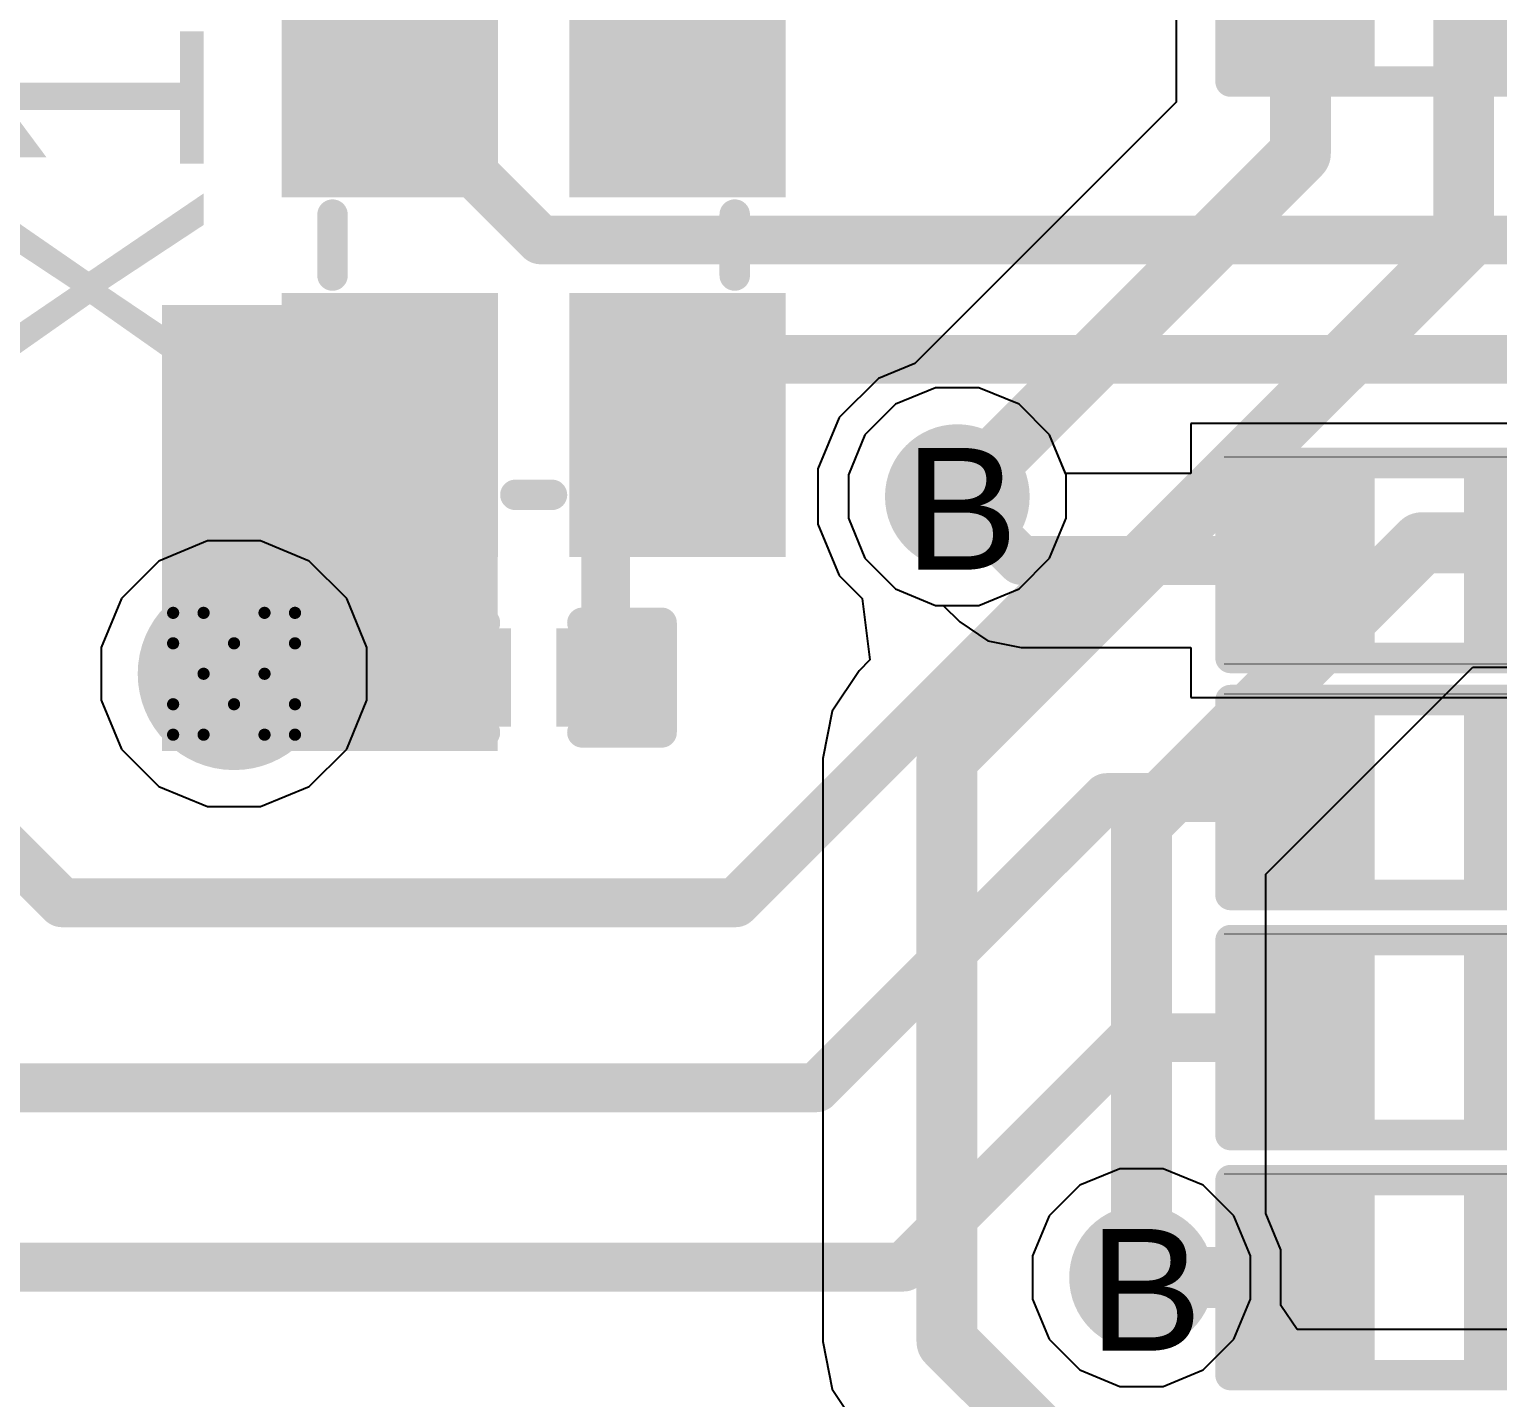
# Model space of a CAD drawing. Header units: inches. Extents: x 0 to 5379, y 0 to 5429.
# Drawn here: x 88.86 to 94.98, y 83.29 to 89 of the extents above; entities that cross this region are included whole.
import ezdxf

# ---------------------------------------------------------------- set-up
doc = ezdxf.new("R2010")
doc.units = ezdxf.units.IN
for name, color, linetype in [('Bottom Layer', 5, 'Continuous'), ('Bottom Overlay', 54, 'Continuous'), ('Bottom Paste', 16, 'Continuous'), ('Bottom Solder', 6, 'Continuous'), ('Drill Drawing', 1, 'Continuous'), ('GND01', 16, 'Continuous'), ('GND02', 76, 'Continuous'), ('PWR', 156, 'Continuous'), ('SIG 01', 90, 'Continuous'), ('Top Layer', 1, 'Continuous'), ('Top Overlay', 2, 'Continuous'), ('Top Paste', 8, 'Continuous'), ('Top Solder', 216, 'Continuous'), ('Via Holes', 16, 'Continuous')]:
    doc.layers.add(name, color=color, linetype=linetype)
doc.styles.add('Arial', font='', dxfattribs={"height": 0.2})
doc.styles.get('Arial').set_extended_font_data('Arial')

# ---------------------------------------------------------------- blocks, each defined once
blk = doc.blocks.new('SMD2016_4P_134')
at = {"layer": 'Top Layer'}
for points in [[(-1.25, 0.1999), (-1.25, 0.9999), (-0.2501, 0.9999), (-0.2501, 0.1999)], [(0.2501, 0.2), (0.2501, 1), (1.2501, 1), (1.2501, 0.2)], [(-1.2499, -1), (-1.2499, -0.2), (-0.2499, -0.2), (-0.2499, -1)], [(0.2501, -0.9999), (0.2501, -0.1999), (1.2501, -0.1999), (1.2501, -0.9999)]]:
    blk.add_hatch(color=1, dxfattribs=at).paths.add_polyline_path(points)
at = {"layer": 'Top Paste'}
for points in [[(-1.25, 0.1999), (-1.25, 0.9999), (-0.2501, 0.9999), (-0.2501, 0.1999)], [(0.2501, 0.2), (0.2501, 1), (1.2501, 1), (1.2501, 0.2)], [(-1.2499, -1), (-1.2499, -0.2), (-0.2499, -0.2), (-0.2499, -1)], [(0.2501, -0.9999), (0.2501, -0.1999), (1.2501, -0.1999), (1.2501, -0.9999)]]:
    blk.add_hatch(color=8, dxfattribs=at).paths.add_polyline_path(points)
at = {"layer": 'Top Solder'}
for points in [[(-1.3008, 0.1491), (-1.3008, 1.0507), (-0.1993, 1.0507), (-0.1993, 0.1491)], [(0.1993, 0.1492), (0.1993, 1.0508), (1.3009, 1.0508), (1.3009, 0.1492)], [(-1.3007, -1.0508), (-1.3007, -0.1492), (-0.1991, -0.1492), (-0.1991, -1.0508)], [(0.1993, -1.0507), (0.1993, -0.1491), (1.3009, -0.1491), (1.3009, -1.0507)]]:
    blk.add_hatch(color=216, dxfattribs=at).paths.add_polyline_path(points)
at = {"layer": 'Top Overlay'}
for points in [[(0.127, 0.8382, 0.127, 0.127, 0), (-0.127, 0.8382, 0.127, 0.127, 0)], [(-1.0414, -0.0762, 0.127, 0.127, 0), (-1.0414, 0.0762, 0.127, 0.127, 0)], [(1.0414, -0.076, 0.127, 0.127, 0), (1.0414, 0.0764, 0.127, 0.127, 0)], [(-1.3487, -0.5588, 0.127, 0.127, 0), (-1.4249, -0.4826, 0.127, 0.127, 0)], [(-1.4249, -0.635, 0.127, 0.127, 0), (-1.4249, -0.4826, 0.127, 0.127, 0)], [(-1.4249, -0.635, 0.127, 0.127, 0), (-1.3487, -0.5588, 0.127, 0.127, 0)], [(0.1271, -0.8384, 0.127, 0.127, 0), (-0.1269, -0.8384, 0.127, 0.127, 0)]]:
    blk.add_lwpolyline(points, format="xyseb", dxfattribs=at)
for points in [[(-0.1588, 0.8382, 0.0635, 0.0635, 1), (-0.0952, 0.8382, 0.0635, 0.0635, 1)], [(0.0952, 0.8382, 0.0635, 0.0635, 1), (0.1588, 0.8382, 0.0635, 0.0635, 1)], [(-1.0732, 0.0762, 0.0635, 0.0635, 1), (-1.0096, 0.0762, 0.0635, 0.0635, 1)], [(1.0097, 0.0764, 0.0635, 0.0635, 1), (1.0732, 0.0764, 0.0635, 0.0635, 1)], [(-1.0732, -0.0762, 0.0635, 0.0635, 1), (-1.0096, -0.0762, 0.0635, 0.0635, 1)], [(1.0097, -0.076, 0.0635, 0.0635, 1), (1.0732, -0.076, 0.0635, 0.0635, 1)], [(-1.4566, -0.4826, 0.0635, 0.0635, 1), (-1.3931, -0.4826, 0.0635, 0.0635, 1)], [(-1.4566, -0.4826, 0.0635, 0.0635, 1), (-1.3931, -0.4826, 0.0635, 0.0635, 1)], [(-1.3804, -0.5588, 0.0635, 0.0635, 1), (-1.3169, -0.5588, 0.0635, 0.0635, 1)], [(-1.3804, -0.5588, 0.0635, 0.0635, 1), (-1.3169, -0.5588, 0.0635, 0.0635, 1)], [(-1.4566, -0.635, 0.0635, 0.0635, 1), (-1.3931, -0.635, 0.0635, 0.0635, 1)], [(-1.4566, -0.635, 0.0635, 0.0635, 1), (-1.3931, -0.635, 0.0635, 0.0635, 1)], [(-0.1586, -0.8384, 0.0635, 0.0635, 1), (-0.0951, -0.8384, 0.0635, 0.0635, 1)], [(0.0954, -0.8384, 0.0635, 0.0635, 1), (0.1589, -0.8384, 0.0635, 0.0635, 1)]]:
    blk.add_lwpolyline(points, format="xyseb", close=True, dxfattribs=at)
blk = doc.blocks.new('R___0402_674')
at = {"layer": 'Top Layer'}
for points in [[(-0.6985, -0.3175), (-0.6985, 0.3175), (-0.2413, 0.3175), (-0.2413, -0.3175)], [(0.2413, -0.3175), (0.2413, 0.3175), (0.6985, 0.3175), (0.6985, -0.3175)]]:
    blk.add_hatch(color=1, dxfattribs=at).paths.add_polyline_path(points)
at = {"layer": 'Top Paste'}
for points in [[(-0.6985, -0.3175), (-0.6985, 0.3175), (-0.2413, 0.3175), (-0.2413, -0.3175)], [(0.2413, -0.3175), (0.2413, 0.3175), (0.6985, 0.3175), (0.6985, -0.3175)]]:
    blk.add_hatch(color=8, dxfattribs=at).paths.add_polyline_path(points)
at = {"layer": 'Top Solder'}
for points in [[(-0.7535, -0.3725), (-0.7535, 0.3725), (-0.1863, 0.3725), (-0.1863, -0.3725)], [(0.1863, -0.3725), (0.1863, 0.3725), (0.7535, 0.3725), (0.7535, -0.3725)]]:
    blk.add_hatch(color=216, dxfattribs=at).paths.add_polyline_path(points)
at = {"layer": 'Top Overlay'}
for points in [[(0.7874, 0.4064, 0.127, 0.127, 0), (-0.7874, 0.4064, 0.127, 0.127, 0)], [(-0.7874, 0.4064, 0.127, 0.127, 0), (-0.7874, -0.4064, 0.127, 0.127, 0)], [(0.7874, 0.4064, 0.127, 0.127, 0), (0.7874, -0.4064, 0.127, 0.127, 0)], [(0.7874, -0.4064, 0.127, 0.127, 0), (-0.7874, -0.4064, 0.127, 0.127, 0)], [(0.8128, -0.4318, 0.00323, 0.00323, 0), (-0.8128, -0.4318, 0.00323, 0.00323, 0)]]:
    blk.add_lwpolyline(points, format="xyseb", dxfattribs=at)
for points in [[(-0.8191, 0.4064, 0.0635, 0.0635, 1), (-0.7556, 0.4064, 0.0635, 0.0635, 1)], [(-0.8191, 0.4064, 0.0635, 0.0635, 1), (-0.7556, 0.4064, 0.0635, 0.0635, 1)], [(0.7556, 0.4064, 0.0635, 0.0635, 1), (0.8191, 0.4064, 0.0635, 0.0635, 1)], [(0.7556, 0.4064, 0.0635, 0.0635, 1), (0.8191, 0.4064, 0.0635, 0.0635, 1)], [(-0.8191, -0.4064, 0.0635, 0.0635, 1), (-0.7556, -0.4064, 0.0635, 0.0635, 1)], [(-0.8191, -0.4064, 0.0635, 0.0635, 1), (-0.7556, -0.4064, 0.0635, 0.0635, 1)], [(0.7556, -0.4064, 0.0635, 0.0635, 1), (0.8191, -0.4064, 0.0635, 0.0635, 1)], [(0.7556, -0.4064, 0.0635, 0.0635, 1), (0.8191, -0.4064, 0.0635, 0.0635, 1)], [(-0.8136, -0.4318, 0.00161, 0.00161, 1), (-0.812, -0.4318, 0.00161, 0.00161, 1)], [(0.812, -0.4318, 0.00161, 0.00161, 1), (0.8136, -0.4318, 0.00161, 0.00161, 1)]]:
    blk.add_lwpolyline(points, format="xyseb", close=True, dxfattribs=at)
blk = doc.blocks.new('R___0402_686')
at = {"layer": 'Top Layer'}
for points in [[(-0.6985, -0.3175), (-0.6985, 0.3175), (-0.2413, 0.3175), (-0.2413, -0.3175)], [(0.2413, -0.3175), (0.2413, 0.3175), (0.6985, 0.3175), (0.6985, -0.3175)]]:
    blk.add_hatch(color=1, dxfattribs=at).paths.add_polyline_path(points)
at = {"layer": 'Top Paste'}
for points in [[(-0.6985, -0.3175), (-0.6985, 0.3175), (-0.2413, 0.3175), (-0.2413, -0.3175)], [(0.2413, -0.3175), (0.2413, 0.3175), (0.6985, 0.3175), (0.6985, -0.3175)]]:
    blk.add_hatch(color=8, dxfattribs=at).paths.add_polyline_path(points)
at = {"layer": 'Top Solder'}
for points in [[(-0.7535, -0.3725), (-0.7535, 0.3725), (-0.1863, 0.3725), (-0.1863, -0.3725)], [(0.1863, -0.3725), (0.1863, 0.3725), (0.7535, 0.3725), (0.7535, -0.3725)]]:
    blk.add_hatch(color=216, dxfattribs=at).paths.add_polyline_path(points)
at = {"layer": 'Top Overlay'}
for points in [[(0.7874, 0.4064, 0.127, 0.127, 0), (-0.7874, 0.4064, 0.127, 0.127, 0)], [(-0.7874, 0.4064, 0.127, 0.127, 0), (-0.7874, -0.4064, 0.127, 0.127, 0)], [(0.7874, 0.4064, 0.127, 0.127, 0), (0.7874, -0.4064, 0.127, 0.127, 0)], [(0.7874, -0.4064, 0.127, 0.127, 0), (-0.7874, -0.4064, 0.127, 0.127, 0)], [(0.8128, -0.4318, 0.00323, 0.00323, 0), (-0.8128, -0.4318, 0.00323, 0.00323, 0)]]:
    blk.add_lwpolyline(points, format="xyseb", dxfattribs=at)
for points in [[(-0.8191, 0.4064, 0.0635, 0.0635, 1), (-0.7556, 0.4064, 0.0635, 0.0635, 1)], [(-0.8191, 0.4064, 0.0635, 0.0635, 1), (-0.7556, 0.4064, 0.0635, 0.0635, 1)], [(0.7556, 0.4064, 0.0635, 0.0635, 1), (0.8191, 0.4064, 0.0635, 0.0635, 1)], [(0.7556, 0.4064, 0.0635, 0.0635, 1), (0.8191, 0.4064, 0.0635, 0.0635, 1)], [(-0.8191, -0.4064, 0.0635, 0.0635, 1), (-0.7556, -0.4064, 0.0635, 0.0635, 1)], [(-0.8191, -0.4064, 0.0635, 0.0635, 1), (-0.7556, -0.4064, 0.0635, 0.0635, 1)], [(0.7556, -0.4064, 0.0635, 0.0635, 1), (0.8191, -0.4064, 0.0635, 0.0635, 1)], [(0.7556, -0.4064, 0.0635, 0.0635, 1), (0.8191, -0.4064, 0.0635, 0.0635, 1)], [(-0.8136, -0.4318, 0.00161, 0.00161, 1), (-0.812, -0.4318, 0.00161, 0.00161, 1)], [(0.812, -0.4318, 0.00161, 0.00161, 1), (0.8136, -0.4318, 0.00161, 0.00161, 1)]]:
    blk.add_lwpolyline(points, format="xyseb", close=True, dxfattribs=at)
blk = doc.blocks.new('R___0402_688')
at = {"layer": 'Top Layer'}
for points in [[(-0.6985, -0.3175), (-0.6985, 0.3175), (-0.2413, 0.3175), (-0.2413, -0.3175)], [(0.2413, -0.3175), (0.2413, 0.3175), (0.6985, 0.3175), (0.6985, -0.3175)]]:
    blk.add_hatch(color=1, dxfattribs=at).paths.add_polyline_path(points)
at = {"layer": 'Top Paste'}
for points in [[(-0.6985, -0.3175), (-0.6985, 0.3175), (-0.2413, 0.3175), (-0.2413, -0.3175)], [(0.2413, -0.3175), (0.2413, 0.3175), (0.6985, 0.3175), (0.6985, -0.3175)]]:
    blk.add_hatch(color=8, dxfattribs=at).paths.add_polyline_path(points)
at = {"layer": 'Top Solder'}
for points in [[(-0.7535, -0.3725), (-0.7535, 0.3725), (-0.1863, 0.3725), (-0.1863, -0.3725)], [(0.1863, -0.3725), (0.1863, 0.3725), (0.7535, 0.3725), (0.7535, -0.3725)]]:
    blk.add_hatch(color=216, dxfattribs=at).paths.add_polyline_path(points)
at = {"layer": 'Top Overlay'}
for points in [[(0.7874, 0.4064, 0.127, 0.127, 0), (-0.7874, 0.4064, 0.127, 0.127, 0)], [(-0.7874, 0.4064, 0.127, 0.127, 0), (-0.7874, -0.4064, 0.127, 0.127, 0)], [(0.7874, 0.4064, 0.127, 0.127, 0), (0.7874, -0.4064, 0.127, 0.127, 0)], [(0.7874, -0.4064, 0.127, 0.127, 0), (-0.7874, -0.4064, 0.127, 0.127, 0)], [(0.8128, -0.4318, 0.00323, 0.00323, 0), (-0.8128, -0.4318, 0.00323, 0.00323, 0)]]:
    blk.add_lwpolyline(points, format="xyseb", dxfattribs=at)
for points in [[(-0.8191, 0.4064, 0.0635, 0.0635, 1), (-0.7556, 0.4064, 0.0635, 0.0635, 1)], [(-0.8191, 0.4064, 0.0635, 0.0635, 1), (-0.7556, 0.4064, 0.0635, 0.0635, 1)], [(0.7556, 0.4064, 0.0635, 0.0635, 1), (0.8191, 0.4064, 0.0635, 0.0635, 1)], [(0.7556, 0.4064, 0.0635, 0.0635, 1), (0.8191, 0.4064, 0.0635, 0.0635, 1)], [(-0.8191, -0.4064, 0.0635, 0.0635, 1), (-0.7556, -0.4064, 0.0635, 0.0635, 1)], [(-0.8191, -0.4064, 0.0635, 0.0635, 1), (-0.7556, -0.4064, 0.0635, 0.0635, 1)], [(0.7556, -0.4064, 0.0635, 0.0635, 1), (0.8191, -0.4064, 0.0635, 0.0635, 1)], [(0.7556, -0.4064, 0.0635, 0.0635, 1), (0.8191, -0.4064, 0.0635, 0.0635, 1)], [(-0.8136, -0.4318, 0.00161, 0.00161, 1), (-0.812, -0.4318, 0.00161, 0.00161, 1)], [(0.812, -0.4318, 0.00161, 0.00161, 1), (0.8136, -0.4318, 0.00161, 0.00161, 1)]]:
    blk.add_lwpolyline(points, format="xyseb", close=True, dxfattribs=at)
blk = doc.blocks.new('R___0402_690')
at = {"layer": 'Top Layer'}
for points in [[(-0.6985, -0.3175), (-0.6985, 0.3175), (-0.2413, 0.3175), (-0.2413, -0.3175)], [(0.2413, -0.3175), (0.2413, 0.3175), (0.6985, 0.3175), (0.6985, -0.3175)]]:
    blk.add_hatch(color=1, dxfattribs=at).paths.add_polyline_path(points)
at = {"layer": 'Top Paste'}
for points in [[(-0.6985, -0.3175), (-0.6985, 0.3175), (-0.2413, 0.3175), (-0.2413, -0.3175)], [(0.2413, -0.3175), (0.2413, 0.3175), (0.6985, 0.3175), (0.6985, -0.3175)]]:
    blk.add_hatch(color=8, dxfattribs=at).paths.add_polyline_path(points)
at = {"layer": 'Top Solder'}
for points in [[(-0.7535, -0.3725), (-0.7535, 0.3725), (-0.1863, 0.3725), (-0.1863, -0.3725)], [(0.1863, -0.3725), (0.1863, 0.3725), (0.7535, 0.3725), (0.7535, -0.3725)]]:
    blk.add_hatch(color=216, dxfattribs=at).paths.add_polyline_path(points)
at = {"layer": 'Top Overlay'}
for points in [[(0.7874, 0.4064, 0.127, 0.127, 0), (-0.7874, 0.4064, 0.127, 0.127, 0)], [(-0.7874, 0.4064, 0.127, 0.127, 0), (-0.7874, -0.4064, 0.127, 0.127, 0)], [(0.7874, 0.4064, 0.127, 0.127, 0), (0.7874, -0.4064, 0.127, 0.127, 0)], [(0.7874, -0.4064, 0.127, 0.127, 0), (-0.7874, -0.4064, 0.127, 0.127, 0)], [(0.8128, -0.4318, 0.00323, 0.00323, 0), (-0.8128, -0.4318, 0.00323, 0.00323, 0)]]:
    blk.add_lwpolyline(points, format="xyseb", dxfattribs=at)
for points in [[(-0.8191, 0.4064, 0.0635, 0.0635, 1), (-0.7556, 0.4064, 0.0635, 0.0635, 1)], [(-0.8191, 0.4064, 0.0635, 0.0635, 1), (-0.7556, 0.4064, 0.0635, 0.0635, 1)], [(0.7556, 0.4064, 0.0635, 0.0635, 1), (0.8191, 0.4064, 0.0635, 0.0635, 1)], [(0.7556, 0.4064, 0.0635, 0.0635, 1), (0.8191, 0.4064, 0.0635, 0.0635, 1)], [(-0.8191, -0.4064, 0.0635, 0.0635, 1), (-0.7556, -0.4064, 0.0635, 0.0635, 1)], [(-0.8191, -0.4064, 0.0635, 0.0635, 1), (-0.7556, -0.4064, 0.0635, 0.0635, 1)], [(0.7556, -0.4064, 0.0635, 0.0635, 1), (0.8191, -0.4064, 0.0635, 0.0635, 1)], [(0.7556, -0.4064, 0.0635, 0.0635, 1), (0.8191, -0.4064, 0.0635, 0.0635, 1)], [(-0.8136, -0.4318, 0.00161, 0.00161, 1), (-0.812, -0.4318, 0.00161, 0.00161, 1)], [(0.812, -0.4318, 0.00161, 0.00161, 1), (0.8136, -0.4318, 0.00161, 0.00161, 1)]]:
    blk.add_lwpolyline(points, format="xyseb", close=True, dxfattribs=at)
blk = doc.blocks.new('R___0402_692')
at = {"layer": 'Top Layer'}
for points in [[(-0.6985, -0.3175), (-0.6985, 0.3175), (-0.2413, 0.3175), (-0.2413, -0.3175)], [(0.2413, -0.3175), (0.2413, 0.3175), (0.6985, 0.3175), (0.6985, -0.3175)]]:
    blk.add_hatch(color=1, dxfattribs=at).paths.add_polyline_path(points)
at = {"layer": 'Top Paste'}
for points in [[(-0.6985, -0.3175), (-0.6985, 0.3175), (-0.2413, 0.3175), (-0.2413, -0.3175)], [(0.2413, -0.3175), (0.2413, 0.3175), (0.6985, 0.3175), (0.6985, -0.3175)]]:
    blk.add_hatch(color=8, dxfattribs=at).paths.add_polyline_path(points)
at = {"layer": 'Top Solder'}
for points in [[(-0.7535, -0.3725), (-0.7535, 0.3725), (-0.1863, 0.3725), (-0.1863, -0.3725)], [(0.1863, -0.3725), (0.1863, 0.3725), (0.7535, 0.3725), (0.7535, -0.3725)]]:
    blk.add_hatch(color=216, dxfattribs=at).paths.add_polyline_path(points)
at = {"layer": 'Top Overlay'}
for points in [[(-0.7874, 0.4064, 0.127, 0.127, 0), (-0.7874, -0.4064, 0.127, 0.127, 0)], [(0.7874, 0.4064, 0.127, 0.127, 0), (-0.7874, 0.4064, 0.127, 0.127, 0)], [(0.7874, 0.4064, 0.127, 0.127, 0), (0.7874, -0.4064, 0.127, 0.127, 0)], [(0.7874, -0.4064, 0.127, 0.127, 0), (-0.7874, -0.4064, 0.127, 0.127, 0)], [(0.8128, -0.4318, 0.00323, 0.00323, 0), (-0.8128, -0.4318, 0.00323, 0.00323, 0)]]:
    blk.add_lwpolyline(points, format="xyseb", dxfattribs=at)
for points in [[(-0.8191, 0.4064, 0.0635, 0.0635, 1), (-0.7556, 0.4064, 0.0635, 0.0635, 1)], [(-0.8191, 0.4064, 0.0635, 0.0635, 1), (-0.7556, 0.4064, 0.0635, 0.0635, 1)], [(0.7556, 0.4064, 0.0635, 0.0635, 1), (0.8191, 0.4064, 0.0635, 0.0635, 1)], [(0.7556, 0.4064, 0.0635, 0.0635, 1), (0.8191, 0.4064, 0.0635, 0.0635, 1)], [(-0.8191, -0.4064, 0.0635, 0.0635, 1), (-0.7556, -0.4064, 0.0635, 0.0635, 1)], [(-0.8191, -0.4064, 0.0635, 0.0635, 1), (-0.7556, -0.4064, 0.0635, 0.0635, 1)], [(0.7556, -0.4064, 0.0635, 0.0635, 1), (0.8191, -0.4064, 0.0635, 0.0635, 1)], [(0.7556, -0.4064, 0.0635, 0.0635, 1), (0.8191, -0.4064, 0.0635, 0.0635, 1)], [(-0.8136, -0.4318, 0.00161, 0.00161, 1), (-0.812, -0.4318, 0.00161, 0.00161, 1)], [(0.812, -0.4318, 0.00161, 0.00161, 1), (0.8136, -0.4318, 0.00161, 0.00161, 1)]]:
    blk.add_lwpolyline(points, format="xyseb", close=True, dxfattribs=at)
blk = doc.blocks.new('R___0402_B_710')
at = {"layer": 'Bottom Layer'}
for points in [[(-0.2413, 0.3175), (-0.2413, -0.3175), (-0.6985, -0.3175), (-0.6985, 0.3175)], [(0.6985, 0.3175), (0.6985, -0.3175), (0.2413, -0.3175), (0.2413, 0.3175)]]:
    blk.add_hatch(color=5, dxfattribs=at).paths.add_polyline_path(points)
at = {"layer": 'Bottom Paste'}
for points in [[(-0.2413, 0.3175), (-0.2413, -0.3175), (-0.6985, -0.3175), (-0.6985, 0.3175)], [(0.6985, 0.3175), (0.6985, -0.3175), (0.2413, -0.3175), (0.2413, 0.3175)]]:
    blk.add_hatch(color=16, dxfattribs=at).paths.add_polyline_path(points)
at = {"layer": 'Bottom Solder'}
for points in [[(-0.1863, 0.3725), (-0.1863, -0.3725), (-0.7535, -0.3725), (-0.7535, 0.3725)], [(0.7535, 0.3725), (0.7535, -0.3725), (0.1863, -0.3725), (0.1863, 0.3725)]]:
    blk.add_hatch(color=6, dxfattribs=at).paths.add_polyline_path(points)
at = {"layer": 'Bottom Overlay'}
for points in [[(-0.7874, 0.4064, 0.127, 0.127, 0), (-0.7874, -0.4064, 0.127, 0.127, 0)], [(0.7874, 0.4064, 0.127, 0.127, 0), (-0.7874, 0.4064, 0.127, 0.127, 0)], [(0.8128, 0.4318, 0.00323, 0.00323, 0), (-0.8128, 0.4318, 0.00323, 0.00323, 0)], [(0.7874, 0.4064, 0.127, 0.127, 0), (0.7874, -0.4064, 0.127, 0.127, 0)], [(0.7874, -0.4064, 0.127, 0.127, 0), (-0.7874, -0.4064, 0.127, 0.127, 0)]]:
    blk.add_lwpolyline(points, format="xyseb", dxfattribs=at)
for points in [[(-0.8191, 0.4064, 0.0635, 0.0635, 1), (-0.7556, 0.4064, 0.0635, 0.0635, 1)], [(-0.8191, 0.4064, 0.0635, 0.0635, 1), (-0.7556, 0.4064, 0.0635, 0.0635, 1)], [(-0.8136, 0.4318, 0.00161, 0.00161, 1), (-0.812, 0.4318, 0.00161, 0.00161, 1)], [(0.7556, 0.4064, 0.0635, 0.0635, 1), (0.8191, 0.4064, 0.0635, 0.0635, 1)], [(0.7556, 0.4064, 0.0635, 0.0635, 1), (0.8191, 0.4064, 0.0635, 0.0635, 1)], [(0.812, 0.4318, 0.00161, 0.00161, 1), (0.8136, 0.4318, 0.00161, 0.00161, 1)], [(-0.8191, -0.4064, 0.0635, 0.0635, 1), (-0.7556, -0.4064, 0.0635, 0.0635, 1)], [(-0.8191, -0.4064, 0.0635, 0.0635, 1), (-0.7556, -0.4064, 0.0635, 0.0635, 1)], [(0.7556, -0.4064, 0.0635, 0.0635, 1), (0.8191, -0.4064, 0.0635, 0.0635, 1)], [(0.7556, -0.4064, 0.0635, 0.0635, 1), (0.8191, -0.4064, 0.0635, 0.0635, 1)]]:
    blk.add_lwpolyline(points, format="xyseb", close=True, dxfattribs=at)
blk = doc.blocks.new('C___0201_1060')
at = {"layer": 'Top Layer'}
for points in [[(-0.45, 0.15), (-0.15, 0.15), (-0.15, -0.15), (-0.45, -0.15)], [(0.15, 0.15), (0.45, 0.15), (0.45, -0.15), (0.15, -0.15)]]:
    blk.add_hatch(color=1, dxfattribs=at).paths.add_polyline_path(points)
at = {"layer": 'Top Paste'}
for points in [[(-0.45, 0.15), (-0.15, 0.15), (-0.15, -0.15), (-0.45, -0.15)], [(0.15, 0.15), (0.45, 0.15), (0.45, -0.15), (0.15, -0.15)]]:
    blk.add_hatch(color=8, dxfattribs=at).paths.add_polyline_path(points)
at = {"layer": 'Top Solder'}
for points in [[(-0.505, 0.205), (-0.095, 0.205), (-0.095, -0.205), (-0.505, -0.205)], [(0.095, 0.205), (0.505, 0.205), (0.505, -0.205), (0.095, -0.205)]]:
    blk.add_hatch(color=216, dxfattribs=at).paths.add_polyline_path(points)
at = {"layer": 'Top Overlay'}
for points in [[(-0.5334, 0.2286, 0.127, 0.127, 0), (-0.2032, 0.2286, 0.127, 0.127, 0)], [(-0.5334, -0.2286, 0.127, 0.127, 0), (-0.5334, 0.2286, 0.127, 0.127, 0)], [(0.2032, 0.2286, 0.127, 0.127, 0), (0.5334, 0.2286, 0.127, 0.127, 0)], [(0.5334, -0.2286, 0.127, 0.127, 0), (0.5334, 0.2286, 0.127, 0.127, 0)], [(-0.5334, -0.2286, 0.127, 0.127, 0), (-0.2032, -0.2286, 0.127, 0.127, 0)], [(0.2032, -0.2286, 0.127, 0.127, 0), (0.5334, -0.2286, 0.127, 0.127, 0)]]:
    blk.add_lwpolyline(points, format="xyseb", dxfattribs=at)
for points in [[(-0.5651, 0.2286, 0.0635, 0.0635, 1), (-0.5016, 0.2286, 0.0635, 0.0635, 1)], [(-0.5651, 0.2286, 0.0635, 0.0635, 1), (-0.5016, 0.2286, 0.0635, 0.0635, 1)], [(-0.2349, 0.2286, 0.0635, 0.0635, 1), (-0.1714, 0.2286, 0.0635, 0.0635, 1)], [(0.1714, 0.2286, 0.0635, 0.0635, 1), (0.2349, 0.2286, 0.0635, 0.0635, 1)], [(0.5016, 0.2286, 0.0635, 0.0635, 1), (0.5651, 0.2286, 0.0635, 0.0635, 1)], [(0.5016, 0.2286, 0.0635, 0.0635, 1), (0.5651, 0.2286, 0.0635, 0.0635, 1)], [(-0.5651, -0.2286, 0.0635, 0.0635, 1), (-0.5016, -0.2286, 0.0635, 0.0635, 1)], [(-0.5651, -0.2286, 0.0635, 0.0635, 1), (-0.5016, -0.2286, 0.0635, 0.0635, 1)], [(-0.2349, -0.2286, 0.0635, 0.0635, 1), (-0.1714, -0.2286, 0.0635, 0.0635, 1)], [(0.1714, -0.2286, 0.0635, 0.0635, 1), (0.2349, -0.2286, 0.0635, 0.0635, 1)], [(0.5016, -0.2286, 0.0635, 0.0635, 1), (0.5651, -0.2286, 0.0635, 0.0635, 1)], [(0.5016, -0.2286, 0.0635, 0.0635, 1), (0.5651, -0.2286, 0.0635, 0.0635, 1)]]:
    blk.add_lwpolyline(points, format="xyseb", close=True, dxfattribs=at)

msp = doc.modelspace()

# ---------------------------------------------------------------- hatches: boundary and pattern name
at = {"layer": 'Bottom Layer'}
h = msp.add_hatch(color=5, dxfattribs=at)
edge = h.paths.add_edge_path()
edge.add_arc((92.7278, 87.049), 0.2, 0, 360)
h = msp.add_hatch(color=5, dxfattribs=at)
edge = h.paths.add_edge_path()
edge.add_arc((89.7128, 86.3103), 0.3, 0, 360)
h = msp.add_hatch(color=5, dxfattribs=at)
edge = h.paths.add_edge_path()
edge.add_arc((93.4957, 83.7929), 0.2, 0, 360)
at = {"layer": 'Bottom Solder'}
h = msp.add_hatch(color=6, dxfattribs=at)
edge = h.paths.add_edge_path()
edge.add_arc((92.7278, 87.049), 0.3016, 0, 360)
h = msp.add_hatch(color=6, dxfattribs=at)
edge = h.paths.add_edge_path()
edge.add_arc((89.7128, 86.3103), 0.4016, 0, 360)
h = msp.add_hatch(color=6, dxfattribs=at)
edge = h.paths.add_edge_path()
edge.add_arc((93.4957, 83.7929), 0.3016, 0, 360)
at = {"layer": 'GND01'}
h = msp.add_hatch(color=16, dxfattribs=at)
edge = h.paths.add_edge_path()
edge.add_arc((92.7278, 87.049), 0.2, 0, 360)
h = msp.add_hatch(color=16, dxfattribs=at)
edge = h.paths.add_edge_path()
edge.add_arc((89.7128, 86.3103), 0.3, 0, 360)
h = msp.add_hatch(color=16, dxfattribs=at)
edge = h.paths.add_edge_path()
edge.add_arc((93.4957, 83.7929), 0.2, 0, 360)
at = {"layer": 'GND02'}
h = msp.add_hatch(color=76, dxfattribs=at)
edge = h.paths.add_edge_path()
edge.add_arc((92.7278, 87.049), 0.2, 0, 360)
h = msp.add_hatch(color=76, dxfattribs=at)
edge = h.paths.add_edge_path()
edge.add_arc((89.7128, 86.3103), 0.3, 0, 360)
h = msp.add_hatch(color=76, dxfattribs=at)
edge = h.paths.add_edge_path()
edge.add_arc((93.4957, 83.7929), 0.2, 0, 360)
at = {"layer": 'PWR'}
h = msp.add_hatch(color=156, dxfattribs=at)
edge = h.paths.add_edge_path()
edge.add_arc((92.7278, 87.049), 0.2, 0, 360)
h = msp.add_hatch(color=156, dxfattribs=at)
edge = h.paths.add_edge_path()
edge.add_arc((89.7128, 86.3103), 0.3, 0, 360)
h = msp.add_hatch(color=156, dxfattribs=at)
edge = h.paths.add_edge_path()
edge.add_arc((93.4957, 83.7929), 0.2, 0, 360)
at = {"layer": 'SIG 01'}
h = msp.add_hatch(color=90, dxfattribs=at)
edge = h.paths.add_edge_path()
edge.add_arc((92.7278, 87.049), 0.2, 0, 360)
h = msp.add_hatch(color=90, dxfattribs=at)
edge = h.paths.add_edge_path()
edge.add_arc((89.7128, 86.3103), 0.3, 0, 360)
h = msp.add_hatch(color=90, dxfattribs=at)
edge = h.paths.add_edge_path()
edge.add_arc((93.4957, 83.7929), 0.2, 0, 360)
at = {"layer": 'Top Layer'}
for points in [[(91.1616, 88.4359), (91.9616, 88.4359), (91.9616, 89.9289), (91.1616, 89.9289)], [(90.8117, 87.8477), (89.4126, 87.8477), (89.4126, 85.9884), (90.8117, 85.9884)]]:
    msp.add_hatch(color=1, dxfattribs=at).paths.add_polyline_path(points)
h = msp.add_hatch(color=1, dxfattribs=at)
edge = h.paths.add_edge_path()
edge.add_arc((92.7278, 87.049), 0.2, 0, 360)
h = msp.add_hatch(color=1, dxfattribs=at)
edge = h.paths.add_edge_path()
edge.add_arc((89.7128, 86.3103), 0.3, 0, 360)
h = msp.add_hatch(color=1, dxfattribs=at)
edge = h.paths.add_edge_path()
edge.add_arc((93.4957, 83.7929), 0.2, 0, 360)
at = {"layer": 'Top Solder'}
h = msp.add_hatch(color=216, dxfattribs=at)
edge = h.paths.add_edge_path()
edge.add_arc((92.7278, 87.049), 0.3016, 0, 360)
h = msp.add_hatch(color=216, dxfattribs=at)
edge = h.paths.add_edge_path()
edge.add_arc((89.7128, 86.3103), 0.4016, 0, 360)
h = msp.add_hatch(color=216, dxfattribs=at)
edge = h.paths.add_edge_path()
edge.add_arc((93.4957, 83.7929), 0.3016, 0, 360)
at = {"layer": 'Via Holes'}
h = msp.add_hatch(color=7, dxfattribs=at)
edge = h.paths.add_edge_path()
edge.add_arc((92.7278, 87.049), 0.1, 0, 360)
h = msp.add_hatch(color=7, dxfattribs=at)
edge = h.paths.add_edge_path()
edge.add_arc((89.7128, 86.3103), 0.15, 0, 360)
h = msp.add_hatch(color=7, dxfattribs=at)
edge = h.paths.add_edge_path()
edge.add_arc((93.4957, 83.7929), 0.1, 0, 360)

# ---------------------------------------------------------------- linework, layer by layer
at = {"layer": 'Bottom Layer'}
for p, q in [((92.6375, 87.503), (92.4706, 87.4338)), ((92.8181, 87.503), (92.6375, 87.503)), ((92.985, 87.4338), (92.8181, 87.503)), ((92.4706, 87.4338), (92.3429, 87.3061)), ((93.1127, 87.3061), (92.985, 87.4338)), ((95.6066, 87.3541), (93.7016, 87.3541)), ((93.7016, 87.3541), (93.7016, 87.1452)), ((92.3429, 87.3061), (92.2738, 87.1393)), ((93.1793, 87.1452), (93.1127, 87.3061)), ((92.2738, 87.1393), (92.2738, 86.9586)), ((93.7016, 87.1452), (93.1793, 87.1452)), ((92.2738, 86.9586), (92.3429, 86.7918)), ((92.3429, 86.7918), (92.4706, 86.6641)), ((92.4706, 86.6641), (92.6375, 86.595)), ((92.6375, 86.595), (92.669, 86.595)), ((92.669, 86.595), (92.7378, 86.5262)), ((92.7378, 86.5262), (92.7378, 86.5262)), ((92.7378, 86.5262), (92.8554, 86.4476)), ((92.8554, 86.4476), (92.9941, 86.42)), ((92.9941, 86.42), (92.9942, 86.42)), ((92.9942, 86.42), (93.7016, 86.42)), ((93.7016, 86.42), (93.7016, 86.2111)), ((93.7016, 86.2111), (95.6066, 86.2111)), ((93.4054, 84.2469), (93.2385, 84.1777)), ((93.586, 84.2469), (93.4054, 84.2469)), ((93.7528, 84.1777), (93.586, 84.2469)), ((93.2385, 84.1777), (93.1108, 84.05)), ((93.8805, 84.05), (93.7528, 84.1777)), ((93.1108, 84.05), (93.0417, 83.8832)), ((93.9497, 83.8832), (93.8805, 84.05)), ((93.0417, 83.8832), (93.0417, 83.7026)), ((93.9497, 83.7026), (93.9497, 83.8832)), ((93.0417, 83.7026), (93.1108, 83.5357)), ((93.8805, 83.5357), (93.9497, 83.7026)), ((93.1108, 83.5357), (93.2385, 83.408)), ((93.7528, 83.408), (93.8805, 83.5357)), ((93.2385, 83.408), (93.4054, 83.3389)), ((93.586, 83.3389), (93.7528, 83.408)), ((93.4054, 83.3389), (93.586, 83.3389))]:
    msp.add_line(p, q, dxfattribs=at)
for points in [[(92.7278, 87.049, 0.2032, 0.2032, 0), (92.9941, 86.7826, 0.2032, 0.2032, 0)], [(92.9941, 86.7826, 0.2032, 0.2032, 0), (94.1842, 86.7826, 0.2032, 0.2032, 0)]]:
    msp.add_lwpolyline(points, format="xyseb", dxfattribs=at)
for points in [[(92.677, 87.049, 0.1016, 0.1016, 1), (92.7786, 87.049, 0.1016, 0.1016, 1)], [(92.9433, 86.7826, 0.1016, 0.1016, 1), (93.0449, 86.7826, 0.1016, 0.1016, 1)], [(92.9433, 86.7826, 0.1016, 0.1016, 1), (93.0449, 86.7826, 0.1016, 0.1016, 1)], [(94.1334, 86.7826, 0.1016, 0.1016, 1), (94.235, 86.7826, 0.1016, 0.1016, 1)]]:
    msp.add_lwpolyline(points, format="xyseb", close=True, dxfattribs=at)
at = {"layer": 'Drill Drawing'}
for points in [[(89.4588, 86.4373, 0.0508, 0.0508, 0), (89.4588, 86.5643, 0.0508, 0.0508, 0)], [(89.4588, 86.5643, 0.0508, 0.0508, 0), (89.5858, 86.5643, 0.0508, 0.0508, 0)], [(89.5858, 86.5643, 0.0508, 0.0508, 0), (89.7128, 86.4373, 0.0508, 0.0508, 0)], [(89.7128, 86.4373, 0.0508, 0.0508, 0), (89.8398, 86.5643, 0.0508, 0.0508, 0)], [(89.8398, 86.5643, 0.0508, 0.0508, 0), (89.9668, 86.5643, 0.0508, 0.0508, 0)], [(89.9668, 86.4373, 0.0508, 0.0508, 0), (89.9668, 86.5643, 0.0508, 0.0508, 0)], [(89.4588, 86.4373, 0.0508, 0.0508, 0), (89.5858, 86.3103, 0.0508, 0.0508, 0)], [(89.8398, 86.3103, 0.0508, 0.0508, 0), (89.9668, 86.4373, 0.0508, 0.0508, 0)], [(89.4588, 86.1833, 0.0508, 0.0508, 0), (89.5858, 86.3103, 0.0508, 0.0508, 0)], [(89.8398, 86.3103, 0.0508, 0.0508, 0), (89.9668, 86.1833, 0.0508, 0.0508, 0)], [(89.4588, 86.0563, 0.0508, 0.0508, 0), (89.4588, 86.1833, 0.0508, 0.0508, 0)], [(89.5858, 86.0563, 0.0508, 0.0508, 0), (89.7128, 86.1833, 0.0508, 0.0508, 0)], [(89.7128, 86.1833, 0.0508, 0.0508, 0), (89.8398, 86.0563, 0.0508, 0.0508, 0)], [(89.9668, 86.0563, 0.0508, 0.0508, 0), (89.9668, 86.1833, 0.0508, 0.0508, 0)], [(89.4588, 86.0563, 0.0508, 0.0508, 0), (89.5858, 86.0563, 0.0508, 0.0508, 0)], [(89.8398, 86.0563, 0.0508, 0.0508, 0), (89.9668, 86.0563, 0.0508, 0.0508, 0)]]:
    msp.add_lwpolyline(points, format="xyseb", dxfattribs=at)
for points in [[(89.4461, 86.5643, 0.0254, 0.0254, 1), (89.4715, 86.5643, 0.0254, 0.0254, 1)], [(89.4461, 86.5643, 0.0254, 0.0254, 1), (89.4715, 86.5643, 0.0254, 0.0254, 1)], [(89.5731, 86.5643, 0.0254, 0.0254, 1), (89.5985, 86.5643, 0.0254, 0.0254, 1)], [(89.5731, 86.5643, 0.0254, 0.0254, 1), (89.5985, 86.5643, 0.0254, 0.0254, 1)], [(89.8271, 86.5643, 0.0254, 0.0254, 1), (89.8525, 86.5643, 0.0254, 0.0254, 1)], [(89.8271, 86.5643, 0.0254, 0.0254, 1), (89.8525, 86.5643, 0.0254, 0.0254, 1)], [(89.9541, 86.5643, 0.0254, 0.0254, 1), (89.9795, 86.5643, 0.0254, 0.0254, 1)], [(89.9541, 86.5643, 0.0254, 0.0254, 1), (89.9795, 86.5643, 0.0254, 0.0254, 1)], [(89.4461, 86.4373, 0.0254, 0.0254, 1), (89.4715, 86.4373, 0.0254, 0.0254, 1)], [(89.4461, 86.4373, 0.0254, 0.0254, 1), (89.4715, 86.4373, 0.0254, 0.0254, 1)], [(89.7001, 86.4373, 0.0254, 0.0254, 1), (89.7255, 86.4373, 0.0254, 0.0254, 1)], [(89.7001, 86.4373, 0.0254, 0.0254, 1), (89.7255, 86.4373, 0.0254, 0.0254, 1)], [(89.9541, 86.4373, 0.0254, 0.0254, 1), (89.9795, 86.4373, 0.0254, 0.0254, 1)], [(89.9541, 86.4373, 0.0254, 0.0254, 1), (89.9795, 86.4373, 0.0254, 0.0254, 1)], [(89.5731, 86.3103, 0.0254, 0.0254, 1), (89.5985, 86.3103, 0.0254, 0.0254, 1)], [(89.5731, 86.3103, 0.0254, 0.0254, 1), (89.5985, 86.3103, 0.0254, 0.0254, 1)], [(89.8271, 86.3103, 0.0254, 0.0254, 1), (89.8525, 86.3103, 0.0254, 0.0254, 1)], [(89.8271, 86.3103, 0.0254, 0.0254, 1), (89.8525, 86.3103, 0.0254, 0.0254, 1)], [(89.4461, 86.1833, 0.0254, 0.0254, 1), (89.4715, 86.1833, 0.0254, 0.0254, 1)], [(89.4461, 86.1833, 0.0254, 0.0254, 1), (89.4715, 86.1833, 0.0254, 0.0254, 1)], [(89.7001, 86.1833, 0.0254, 0.0254, 1), (89.7255, 86.1833, 0.0254, 0.0254, 1)], [(89.7001, 86.1833, 0.0254, 0.0254, 1), (89.7255, 86.1833, 0.0254, 0.0254, 1)], [(89.9541, 86.1833, 0.0254, 0.0254, 1), (89.9795, 86.1833, 0.0254, 0.0254, 1)], [(89.9541, 86.1833, 0.0254, 0.0254, 1), (89.9795, 86.1833, 0.0254, 0.0254, 1)], [(89.4461, 86.0563, 0.0254, 0.0254, 1), (89.4715, 86.0563, 0.0254, 0.0254, 1)], [(89.4461, 86.0563, 0.0254, 0.0254, 1), (89.4715, 86.0563, 0.0254, 0.0254, 1)], [(89.5731, 86.0563, 0.0254, 0.0254, 1), (89.5985, 86.0563, 0.0254, 0.0254, 1)], [(89.5731, 86.0563, 0.0254, 0.0254, 1), (89.5985, 86.0563, 0.0254, 0.0254, 1)], [(89.8271, 86.0563, 0.0254, 0.0254, 1), (89.8525, 86.0563, 0.0254, 0.0254, 1)], [(89.8271, 86.0563, 0.0254, 0.0254, 1), (89.8525, 86.0563, 0.0254, 0.0254, 1)], [(89.9541, 86.0563, 0.0254, 0.0254, 1), (89.9795, 86.0563, 0.0254, 0.0254, 1)], [(89.9541, 86.0563, 0.0254, 0.0254, 1), (89.9795, 86.0563, 0.0254, 0.0254, 1)]]:
    msp.add_lwpolyline(points, format="xyseb", close=True, dxfattribs=at)
at = {"layer": 'GND01'}
for p, q in [((92.6375, 87.503), (92.4706, 87.4338)), ((92.8181, 87.503), (92.6375, 87.503)), ((92.985, 87.4338), (92.8181, 87.503)), ((92.4706, 87.4338), (92.3429, 87.3061)), ((93.1127, 87.3061), (92.985, 87.4338)), ((92.3429, 87.3061), (92.2738, 87.1393)), ((93.1818, 87.1393), (93.1127, 87.3061)), ((92.2738, 87.1393), (92.2738, 86.9586)), ((93.1818, 86.9586), (93.1818, 87.1393)), ((92.2738, 86.9586), (92.3429, 86.7918)), ((93.1127, 86.7918), (93.1818, 86.9586)), ((92.3429, 86.7918), (92.4706, 86.6641)), ((92.985, 86.6641), (93.1127, 86.7918)), ((92.4706, 86.6641), (92.6375, 86.595)), ((92.8181, 86.595), (92.985, 86.6641)), ((92.6375, 86.595), (92.8181, 86.595)), ((93.4054, 84.2469), (93.2385, 84.1777)), ((93.586, 84.2469), (93.4054, 84.2469)), ((93.7528, 84.1777), (93.586, 84.2469)), ((93.2385, 84.1777), (93.1108, 84.05)), ((93.8805, 84.05), (93.7528, 84.1777)), ((93.1108, 84.05), (93.0417, 83.8832)), ((93.9497, 83.8832), (93.8805, 84.05)), ((93.0417, 83.8832), (93.0417, 83.7026)), ((93.9497, 83.7026), (93.9497, 83.8832)), ((93.0417, 83.7026), (93.1108, 83.5357)), ((93.8805, 83.5357), (93.9497, 83.7026)), ((93.1108, 83.5357), (93.2385, 83.408)), ((93.7528, 83.408), (93.8805, 83.5357)), ((93.2385, 83.408), (93.4054, 83.3389)), ((93.586, 83.3389), (93.7528, 83.408)), ((93.4054, 83.3389), (93.586, 83.3389))]:
    msp.add_line(p, q, dxfattribs=at)
at = {"layer": 'GND02'}
for p, q in [((92.6375, 87.503), (92.4706, 87.4338)), ((92.8181, 87.503), (92.6375, 87.503)), ((92.985, 87.4338), (92.8181, 87.503)), ((92.4706, 87.4338), (92.3429, 87.3061)), ((93.1127, 87.3061), (92.985, 87.4338)), ((92.3429, 87.3061), (92.2738, 87.1393)), ((93.1818, 87.1393), (93.1127, 87.3061)), ((92.2738, 87.1393), (92.2738, 86.9586)), ((93.1818, 86.9586), (93.1818, 87.1393)), ((92.2738, 86.9586), (92.3429, 86.7918)), ((93.1127, 86.7918), (93.1818, 86.9586)), ((92.3429, 86.7918), (92.4706, 86.6641)), ((92.985, 86.6641), (93.1127, 86.7918)), ((92.4706, 86.6641), (92.6375, 86.595)), ((92.8181, 86.595), (92.985, 86.6641)), ((92.6375, 86.595), (92.8181, 86.595)), ((93.4054, 84.2469), (93.2385, 84.1777)), ((93.586, 84.2469), (93.4054, 84.2469)), ((93.7528, 84.1777), (93.586, 84.2469)), ((93.2385, 84.1777), (93.1108, 84.05)), ((93.8805, 84.05), (93.7528, 84.1777)), ((93.1108, 84.05), (93.0417, 83.8832)), ((93.9497, 83.8832), (93.8805, 84.05)), ((93.0417, 83.8832), (93.0417, 83.7026)), ((93.9497, 83.7026), (93.9497, 83.8832)), ((93.0417, 83.7026), (93.1108, 83.5357)), ((93.8805, 83.5357), (93.9497, 83.7026)), ((93.1108, 83.5357), (93.2385, 83.408)), ((93.7528, 83.408), (93.8805, 83.5357)), ((93.2385, 83.408), (93.4054, 83.3389)), ((93.586, 83.3389), (93.7528, 83.408)), ((93.4054, 83.3389), (93.586, 83.3389))]:
    msp.add_line(p, q, dxfattribs=at)
at = {"layer": 'PWR'}
for p, q in [((92.6375, 87.503), (92.4706, 87.4338)), ((92.8181, 87.503), (92.6375, 87.503)), ((92.985, 87.4338), (92.8181, 87.503)), ((92.4706, 87.4338), (92.3429, 87.3061)), ((93.1127, 87.3061), (92.985, 87.4338)), ((92.3429, 87.3061), (92.2738, 87.1393)), ((93.1818, 87.1393), (93.1127, 87.3061)), ((92.2738, 87.1393), (92.2738, 86.9586)), ((93.1818, 86.9586), (93.1818, 87.1393)), ((92.2738, 86.9586), (92.3429, 86.7918)), ((93.1127, 86.7918), (93.1818, 86.9586)), ((89.6026, 86.8643), (89.399, 86.7799)), ((89.823, 86.8643), (89.6026, 86.8643)), ((90.0266, 86.7799), (89.823, 86.8643)), ((92.3429, 86.7918), (92.4706, 86.6641)), ((92.985, 86.6641), (93.1127, 86.7918)), ((89.399, 86.7799), (89.2431, 86.6241)), ((90.1825, 86.6241), (90.0266, 86.7799)), ((89.2431, 86.6241), (89.1588, 86.4205)), ((90.2668, 86.4205), (90.1825, 86.6241)), ((92.4706, 86.6641), (92.6375, 86.595)), ((92.8181, 86.595), (92.985, 86.6641)), ((92.6375, 86.595), (92.8181, 86.595)), ((89.1588, 86.4205), (89.1588, 86.2001)), ((90.2668, 86.2001), (90.2668, 86.4205)), ((89.1588, 86.2001), (89.2431, 85.9965)), ((90.1825, 85.9965), (90.2668, 86.2001)), ((89.2431, 85.9965), (89.399, 85.8406)), ((90.0266, 85.8406), (90.1825, 85.9965)), ((89.399, 85.8406), (89.6026, 85.7563)), ((89.823, 85.7563), (90.0266, 85.8406)), ((89.6026, 85.7563), (89.823, 85.7563)), ((93.4054, 84.2469), (93.2385, 84.1777)), ((93.586, 84.2469), (93.4054, 84.2469)), ((93.7528, 84.1777), (93.586, 84.2469)), ((93.2385, 84.1777), (93.1108, 84.05)), ((93.8805, 84.05), (93.7528, 84.1777)), ((93.1108, 84.05), (93.0417, 83.8832)), ((93.9497, 83.8832), (93.8805, 84.05)), ((93.0417, 83.8832), (93.0417, 83.7026)), ((93.9497, 83.7026), (93.9497, 83.8832)), ((93.0417, 83.7026), (93.1108, 83.5357)), ((93.8805, 83.5357), (93.9497, 83.7026)), ((93.1108, 83.5357), (93.2385, 83.408)), ((93.7528, 83.408), (93.8805, 83.5357)), ((93.2385, 83.408), (93.4054, 83.3389)), ((93.586, 83.3389), (93.7528, 83.408)), ((93.4054, 83.3389), (93.586, 83.3389))]:
    msp.add_line(p, q, dxfattribs=at)
at = {"layer": 'SIG 01'}
for p, q in [((93.6398, 89.4836), (93.6398, 88.6935)), ((93.6398, 88.6935), (92.5509, 87.6045)), ((92.5509, 87.6045), (92.3987, 87.5415)), ((92.3987, 87.5415), (92.2352, 87.3781)), ((92.2352, 87.3781), (92.1468, 87.1645)), ((92.1468, 87.1645), (92.1468, 86.9334)), ((92.1468, 86.9334), (92.2352, 86.7198)), ((92.2352, 86.7198), (92.3315, 86.6236)), ((92.3315, 86.6236), (92.3632, 86.3679)), ((92.3632, 86.3679), (92.3184, 86.323)), ((92.3184, 86.323), (92.2061, 86.155)), ((94.0136, 85.4747), (94.8773, 86.3384)), ((94.8773, 86.3384), (109.1297, 86.3384)), ((92.2061, 86.155), (92.1666, 85.9568)), ((92.1666, 85.9568), (92.1666, 83.5263)), ((94.0136, 84.0606), (94.0136, 85.4747)), ((94.0767, 83.9084), (94.0136, 84.0606)), ((94.0767, 83.6773), (94.0767, 83.9084)), ((94.1444, 83.576), (94.0767, 83.6773)), ((107.6198, 83.576), (94.1444, 83.576)), ((92.1666, 83.5263), (92.2061, 83.3281)), ((92.2061, 83.3281), (92.3184, 83.1601))]:
    msp.add_line(p, q, dxfattribs=at)
for points in [[(94.8386, 88.1108, 0.254, 0.254, 0), (94.8386, 92.9408, 0.254, 0.254, 0)], [(94.1578, 88.479, 0.254, 0.254, 0), (94.1578, 91.3575, 0.254, 0.254, 0)], [(92.7278, 87.049, 0.254, 0.254, 0), (94.1578, 88.479, 0.254, 0.254, 0)], [(92.6846, 85.9568, 0.254, 0.254, 0), (94.8386, 88.1108, 0.254, 0.254, 0)], [(93.4957, 85.6892, 0.254, 0.254, 0), (94.6628, 86.8564, 0.254, 0.254, 0)], [(94.6628, 86.8564, 0.254, 0.254, 0), (109.1297, 86.8564, 0.254, 0.254, 0)], [(92.6846, 83.5263, 0.254, 0.254, 0), (92.6846, 85.9568, 0.254, 0.254, 0)], [(93.4957, 83.7929, 0.254, 0.254, 0), (93.4957, 85.6892, 0.254, 0.254, 0)], [(92.6846, 83.5263, 0.254, 0.254, 0), (93.1529, 83.058, 0.254, 0.254, 0)]]:
    msp.add_lwpolyline(points, format="xyseb", dxfattribs=at)
for points in [[(94.0943, 88.479, 0.127, 0.127, 1), (94.2213, 88.479, 0.127, 0.127, 1)], [(94.0943, 88.479, 0.127, 0.127, 1), (94.2213, 88.479, 0.127, 0.127, 1)], [(94.7751, 88.1108, 0.127, 0.127, 1), (94.9021, 88.1108, 0.127, 0.127, 1)], [(94.7751, 88.1108, 0.127, 0.127, 1), (94.9021, 88.1108, 0.127, 0.127, 1)], [(92.6643, 87.049, 0.127, 0.127, 1), (92.7913, 87.049, 0.127, 0.127, 1)], [(94.5993, 86.8564, 0.127, 0.127, 1), (94.7263, 86.8564, 0.127, 0.127, 1)], [(94.5993, 86.8564, 0.127, 0.127, 1), (94.7263, 86.8564, 0.127, 0.127, 1)], [(92.6211, 85.9568, 0.127, 0.127, 1), (92.7481, 85.9568, 0.127, 0.127, 1)], [(92.6211, 85.9568, 0.127, 0.127, 1), (92.7481, 85.9568, 0.127, 0.127, 1)], [(93.4322, 85.6892, 0.127, 0.127, 1), (93.5592, 85.6892, 0.127, 0.127, 1)], [(93.4322, 85.6892, 0.127, 0.127, 1), (93.5592, 85.6892, 0.127, 0.127, 1)], [(93.4322, 83.7929, 0.127, 0.127, 1), (93.5592, 83.7929, 0.127, 0.127, 1)], [(92.6211, 83.5263, 0.127, 0.127, 1), (92.7481, 83.5263, 0.127, 0.127, 1)], [(92.6211, 83.5263, 0.127, 0.127, 1), (92.7481, 83.5263, 0.127, 0.127, 1)]]:
    msp.add_lwpolyline(points, format="xyseb", close=True, dxfattribs=at)
at = {"layer": 'Top Layer'}
for points in [[(90.3617, 88.8477, 0.2032, 0.2032, 0), (90.6601, 89.1461, 0.2032, 0.2032, 0)], [(90.3617, 88.7477, 0.2032, 0.2032, 0), (90.3617, 88.8477, 0.2032, 0.2032, 0)], [(90.3617, 88.7477, 0.2032, 0.2032, 0), (90.9902, 88.1192, 0.2032, 0.2032, 0)], [(90.9902, 88.1192, 0.2032, 0.2032, 0), (95.0962, 88.1192, 0.2032, 0.2032, 0)], [(91.5618, 87.3477, 0.2032, 0.2032, 0), (91.8353, 87.6213, 0.2032, 0.2032, 0)], [(91.8353, 87.6213, 0.2032, 0.2032, 0), (95.2905, 87.6213, 0.2032, 0.2032, 0)], [(91.5618, 87.2477, 0.2032, 0.2032, 0), (91.5618, 87.3477, 0.2032, 0.2032, 0)], [(91.2617, 86.9477, 0.2032, 0.2032, 0), (91.5618, 87.2477, 0.2032, 0.2032, 0)], [(91.2617, 86.2943, 0.2032, 0.2032, 0), (91.2617, 86.9477, 0.2032, 0.2032, 0)], [(91.8029, 85.3553, 0.2032, 0.2032, 0), (93.2302, 86.7826, 0.2032, 0.2032, 0)], [(93.2302, 86.7826, 0.2032, 0.2032, 0), (94.1842, 86.7826, 0.2032, 0.2032, 0)], [(87.9704, 86.3808, 0.2032, 0.2032, 0), (88.996, 85.3553, 0.2032, 0.2032, 0)], [(92.1401, 84.5841, 0.2032, 0.2032, 0), (93.3504, 85.7944, 0.2032, 0.2032, 0)], [(93.3504, 85.7944, 0.2032, 0.2032, 0), (94.1842, 85.7944, 0.2032, 0.2032, 0)], [(88.996, 85.3553, 0.2032, 0.2032, 0), (91.8029, 85.3553, 0.2032, 0.2032, 0)], [(92.5037, 83.8365, 0.2032, 0.2032, 0), (93.4609, 84.7936, 0.2032, 0.2032, 0)], [(93.4609, 84.7936, 0.2032, 0.2032, 0), (94.1842, 84.7936, 0.2032, 0.2032, 0)], [(87.9704, 84.5841, 0.2032, 0.2032, 0), (92.1401, 84.5841, 0.2032, 0.2032, 0)], [(88.7231, 83.8365, 0.2032, 0.2032, 0), (92.5037, 83.8365, 0.2032, 0.2032, 0)], [(93.4957, 83.7929, 0.254, 0.254, 0), (94.1842, 83.7929, 0.254, 0.254, 0)]]:
    msp.add_lwpolyline(points, format="xyseb", dxfattribs=at)
for points in [[(90.3109, 88.8477, 0.1016, 0.1016, 1), (90.4125, 88.8477, 0.1016, 0.1016, 1)], [(90.3109, 88.8477, 0.1016, 0.1016, 1), (90.4125, 88.8477, 0.1016, 0.1016, 1)], [(90.3109, 88.7477, 0.1016, 0.1016, 1), (90.4125, 88.7477, 0.1016, 0.1016, 1)], [(90.3109, 88.7477, 0.1016, 0.1016, 1), (90.4125, 88.7477, 0.1016, 0.1016, 1)], [(90.9394, 88.1192, 0.1016, 0.1016, 1), (91.041, 88.1192, 0.1016, 0.1016, 1)], [(90.9394, 88.1192, 0.1016, 0.1016, 1), (91.041, 88.1192, 0.1016, 0.1016, 1)], [(91.7845, 87.6213, 0.1016, 0.1016, 1), (91.8861, 87.6213, 0.1016, 0.1016, 1)], [(91.7845, 87.6213, 0.1016, 0.1016, 1), (91.8861, 87.6213, 0.1016, 0.1016, 1)], [(91.511, 87.3477, 0.1016, 0.1016, 1), (91.6126, 87.3477, 0.1016, 0.1016, 1)], [(91.511, 87.3477, 0.1016, 0.1016, 1), (91.6126, 87.3477, 0.1016, 0.1016, 1)], [(91.511, 87.2477, 0.1016, 0.1016, 1), (91.6126, 87.2477, 0.1016, 0.1016, 1)], [(91.511, 87.2477, 0.1016, 0.1016, 1), (91.6126, 87.2477, 0.1016, 0.1016, 1)], [(91.2109, 86.9477, 0.1016, 0.1016, 1), (91.3125, 86.9477, 0.1016, 0.1016, 1)], [(91.2109, 86.9477, 0.1016, 0.1016, 1), (91.3125, 86.9477, 0.1016, 0.1016, 1)], [(93.1794, 86.7826, 0.1016, 0.1016, 1), (93.281, 86.7826, 0.1016, 0.1016, 1)], [(93.1794, 86.7826, 0.1016, 0.1016, 1), (93.281, 86.7826, 0.1016, 0.1016, 1)], [(94.1334, 86.7826, 0.1016, 0.1016, 1), (94.235, 86.7826, 0.1016, 0.1016, 1)], [(91.2109, 86.2943, 0.1016, 0.1016, 1), (91.3125, 86.2943, 0.1016, 0.1016, 1)], [(93.2996, 85.7944, 0.1016, 0.1016, 1), (93.4012, 85.7944, 0.1016, 0.1016, 1)], [(93.2996, 85.7944, 0.1016, 0.1016, 1), (93.4012, 85.7944, 0.1016, 0.1016, 1)], [(94.1334, 85.7944, 0.1016, 0.1016, 1), (94.235, 85.7944, 0.1016, 0.1016, 1)], [(88.9452, 85.3553, 0.1016, 0.1016, 1), (89.0468, 85.3553, 0.1016, 0.1016, 1)], [(88.9452, 85.3553, 0.1016, 0.1016, 1), (89.0468, 85.3553, 0.1016, 0.1016, 1)], [(91.7521, 85.3553, 0.1016, 0.1016, 1), (91.8537, 85.3553, 0.1016, 0.1016, 1)], [(91.7521, 85.3553, 0.1016, 0.1016, 1), (91.8537, 85.3553, 0.1016, 0.1016, 1)], [(93.4101, 84.7936, 0.1016, 0.1016, 1), (93.5117, 84.7936, 0.1016, 0.1016, 1)], [(93.4101, 84.7936, 0.1016, 0.1016, 1), (93.5117, 84.7936, 0.1016, 0.1016, 1)], [(94.1334, 84.7936, 0.1016, 0.1016, 1), (94.235, 84.7936, 0.1016, 0.1016, 1)], [(92.0893, 84.5841, 0.1016, 0.1016, 1), (92.1909, 84.5841, 0.1016, 0.1016, 1)], [(92.0893, 84.5841, 0.1016, 0.1016, 1), (92.1909, 84.5841, 0.1016, 0.1016, 1)], [(92.4529, 83.8365, 0.1016, 0.1016, 1), (92.5545, 83.8365, 0.1016, 0.1016, 1)], [(92.4529, 83.8365, 0.1016, 0.1016, 1), (92.5545, 83.8365, 0.1016, 0.1016, 1)], [(93.4322, 83.7929, 0.127, 0.127, 1), (93.5592, 83.7929, 0.127, 0.127, 1)], [(94.1207, 83.7929, 0.127, 0.127, 1), (94.2477, 83.7929, 0.127, 0.127, 1)]]:
    msp.add_lwpolyline(points, format="xyseb", close=True, dxfattribs=at)

# ---------------------------------------------------------------- block references
for name, p, rotation in [('R___0402_674', (94.6541, 89.1858), 180), ('SMD2016_4P_134', (90.9617, 88.0977), 270), ('R___0402_692', (94.6541, 86.7826), 180), ('R___0402_B_710', (94.6541, 86.7826), 180), ('R___0402_690', (94.6541, 85.7944), 180), ('R___0402_688', (94.6541, 84.7936), 180), ('R___0402_686', (94.6541, 83.7929), 180)]:
    msp.add_blockref(name, p, dxfattribs=dict(rotation=rotation))
msp.add_blockref('C___0201_1060', (90.9617, 86.2943))

# ---------------------------------------------------------------- texts
at = {"layer": 'Drill Drawing', "style": 'Arial'}
for p in [(92.5077, 86.7442), (93.2756, 83.4881)]:
    msp.add_text('B', height=0.508, dxfattribs=at).set_placement(p)
at = {"layer": 'Top Overlay', "style": 'Arial'}
msp.add_text('X1', height=0.9144, rotation=90, dxfattribs=at).set_placement((89.5867, 87.4883))

doc.saveas('drawing.dxf')
